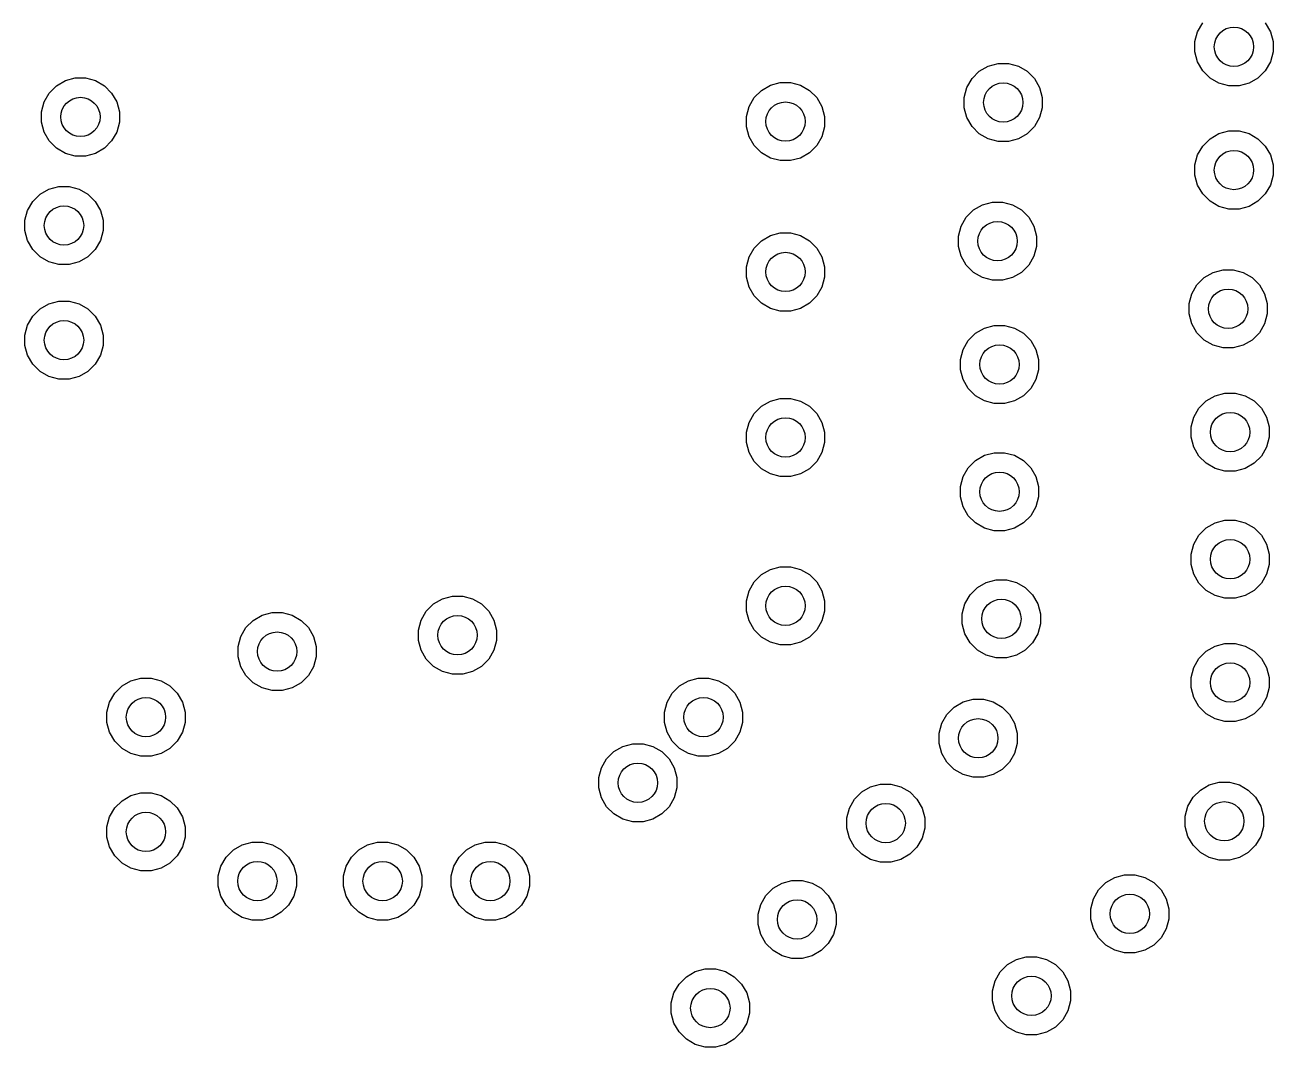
# Model space of a CAD drawing. Header units: inches. Extents: x 5.8 to 17.9, y -6.4 to -1.3.
# Drawn here: x 14.5686 to 14.9492, y -5.8089 to -5.4971 of the extents above; entities that cross this region are included whole.
import ezdxf

# ---------------------------------------------------------------- set-up
doc = ezdxf.new("R2010")
doc.units = ezdxf.units.IN
doc.header["$MEASUREMENT"] = 0
doc.layers.add('In1.Cu', color=91, linetype='CONTINUOUS', true_color=0x7fc87f)

msp = doc.modelspace()

# ---------------------------------------------------------------- linework, layer by layer
at = {"layer": 'In1.Cu', "linetype": 'CONTINUOUS'}
for p, q in [((14.92542, -5.50217), (14.92623, -5.49914)), ((14.92623, -5.49914), (14.9278, -5.49643)), ((14.94685, -5.49643), (14.94842, -5.49914)), ((14.94842, -5.49914), (14.94923, -5.50217)), ((14.92542, -5.50531), (14.92542, -5.50217)), ((14.94923, -5.50217), (14.94923, -5.50531)), ((14.92623, -5.50834), (14.92542, -5.50531)), ((14.94923, -5.50531), (14.94842, -5.50834)), ((14.85966, -5.51122), (14.86237, -5.50965)), ((14.86237, -5.50965), (14.8654, -5.50884)), ((14.8654, -5.50884), (14.86854, -5.50884)), ((14.86854, -5.50884), (14.87156, -5.50965)), ((14.87156, -5.50965), (14.87428, -5.51122)), ((14.9278, -5.51105), (14.92623, -5.50834)), ((14.94842, -5.50834), (14.94685, -5.51105)), ((14.57824, -5.51563), (14.58096, -5.51406)), ((14.58096, -5.51406), (14.58398, -5.51325)), ((14.58398, -5.51325), (14.58712, -5.51325)), ((14.58712, -5.51325), (14.59015, -5.51406)), ((14.59015, -5.51406), (14.59286, -5.51563)), ((14.85587, -5.51615), (14.85744, -5.51344)), ((14.85744, -5.51344), (14.85966, -5.51122)), ((14.87428, -5.51122), (14.8765, -5.51344)), ((14.8765, -5.51344), (14.87806, -5.51615)), ((14.93001, -5.51327), (14.9278, -5.51105)), ((14.93273, -5.51483), (14.93001, -5.51327)), ((14.94463, -5.51327), (14.94192, -5.51483)), ((14.94685, -5.51105), (14.94463, -5.51327)), ((14.57446, -5.52056), (14.57602, -5.51785)), ((14.57602, -5.51785), (14.57824, -5.51563)), ((14.59286, -5.51563), (14.59508, -5.51785)), ((14.59508, -5.51785), (14.59665, -5.52056)), ((14.79102, -5.51926), (14.79324, -5.51705)), ((14.79324, -5.51705), (14.79596, -5.51548)), ((14.79596, -5.51548), (14.79898, -5.51467)), ((14.79898, -5.51467), (14.80212, -5.51467)), ((14.80212, -5.51467), (14.80515, -5.51548)), ((14.80515, -5.51548), (14.80786, -5.51705)), ((14.80786, -5.51705), (14.81008, -5.51926)), ((14.85506, -5.51918), (14.85587, -5.51615)), ((14.87806, -5.51615), (14.87887, -5.51918)), ((14.93576, -5.51565), (14.93273, -5.51483)), ((14.93889, -5.51565), (14.93576, -5.51565)), ((14.94192, -5.51483), (14.93889, -5.51565)), ((14.57365, -5.52359), (14.57446, -5.52056)), ((14.59665, -5.52056), (14.59746, -5.52359)), ((14.78865, -5.52501), (14.78946, -5.52198)), ((14.78946, -5.52198), (14.79102, -5.51926)), ((14.81008, -5.51926), (14.81165, -5.52198)), ((14.81165, -5.52198), (14.81246, -5.52501)), ((14.85506, -5.52232), (14.85506, -5.51918)), ((14.87887, -5.51918), (14.87887, -5.52232)), ((14.57365, -5.52672), (14.57365, -5.52359)), ((14.59746, -5.52359), (14.59746, -5.52672)), ((14.78865, -5.52814), (14.78865, -5.52501)), ((14.81246, -5.52501), (14.81246, -5.52814)), ((14.85587, -5.52534), (14.85506, -5.52232)), ((14.85744, -5.52806), (14.85587, -5.52534)), ((14.87806, -5.52534), (14.8765, -5.52806)), ((14.87887, -5.52232), (14.87806, -5.52534)), ((14.57446, -5.52975), (14.57365, -5.52672)), ((14.57602, -5.53247), (14.57446, -5.52975)), ((14.59665, -5.52975), (14.59508, -5.53247)), ((14.59746, -5.52672), (14.59665, -5.52975)), ((14.78946, -5.53117), (14.78865, -5.52814)), ((14.81246, -5.52814), (14.81165, -5.53117)), ((14.85966, -5.53027), (14.85744, -5.52806)), ((14.8765, -5.52806), (14.87428, -5.53027)), ((14.93273, -5.53024), (14.93576, -5.52943)), ((14.93576, -5.52943), (14.93889, -5.52943)), ((14.93889, -5.52943), (14.94192, -5.53024)), ((14.57824, -5.53468), (14.57602, -5.53247)), ((14.59508, -5.53247), (14.59286, -5.53468)), ((14.79102, -5.53388), (14.78946, -5.53117)), ((14.81165, -5.53117), (14.81008, -5.53388)), ((14.86237, -5.53184), (14.85966, -5.53027)), ((14.8654, -5.53265), (14.86237, -5.53184)), ((14.86854, -5.53265), (14.8654, -5.53265)), ((14.87156, -5.53184), (14.86854, -5.53265)), ((14.87428, -5.53027), (14.87156, -5.53184)), ((14.9278, -5.53403), (14.93001, -5.53181)), ((14.93001, -5.53181), (14.93273, -5.53024)), ((14.94192, -5.53024), (14.94463, -5.53181)), ((14.94463, -5.53181), (14.94685, -5.53403)), ((14.58096, -5.53625), (14.57824, -5.53468)), ((14.58398, -5.53706), (14.58096, -5.53625)), ((14.58712, -5.53706), (14.58398, -5.53706)), ((14.59015, -5.53625), (14.58712, -5.53706)), ((14.59286, -5.53468), (14.59015, -5.53625)), ((14.79324, -5.5361), (14.79102, -5.53388)), ((14.79596, -5.53767), (14.79324, -5.5361)), ((14.80786, -5.5361), (14.80515, -5.53767)), ((14.81008, -5.53388), (14.80786, -5.5361)), ((14.92542, -5.53977), (14.92623, -5.53674)), ((14.92623, -5.53674), (14.9278, -5.53403)), ((14.94685, -5.53403), (14.94842, -5.53674)), ((14.94842, -5.53674), (14.94923, -5.53977)), ((14.79898, -5.53848), (14.79596, -5.53767)), ((14.80212, -5.53848), (14.79898, -5.53848)), ((14.80515, -5.53767), (14.80212, -5.53848)), ((14.92542, -5.54291), (14.92542, -5.53977)), ((14.94923, -5.53977), (14.94923, -5.54291)), ((14.92623, -5.54593), (14.92542, -5.54291)), ((14.94923, -5.54291), (14.94842, -5.54593)), ((14.57102, -5.55094), (14.57324, -5.54872)), ((14.57324, -5.54872), (14.57596, -5.54715)), ((14.57596, -5.54715), (14.57898, -5.54634)), ((14.57898, -5.54634), (14.58212, -5.54634)), ((14.58212, -5.54634), (14.58515, -5.54715)), ((14.58515, -5.54715), (14.58786, -5.54872)), ((14.58786, -5.54872), (14.59008, -5.55094)), ((14.9278, -5.54865), (14.92623, -5.54593)), ((14.93001, -5.55087), (14.9278, -5.54865)), ((14.94685, -5.54865), (14.94463, -5.55087)), ((14.94842, -5.54593), (14.94685, -5.54865)), ((14.56946, -5.55365), (14.57102, -5.55094)), ((14.59008, -5.55094), (14.59164, -5.55365)), ((14.85791, -5.55352), (14.86062, -5.55196)), ((14.86062, -5.55196), (14.86365, -5.55115)), ((14.86365, -5.55115), (14.86678, -5.55115)), ((14.86678, -5.55115), (14.86981, -5.55196)), ((14.86981, -5.55196), (14.87253, -5.55352)), ((14.93273, -5.55243), (14.93001, -5.55087)), ((14.93576, -5.55324), (14.93273, -5.55243)), ((14.94192, -5.55243), (14.93889, -5.55324)), ((14.94463, -5.55087), (14.94192, -5.55243)), ((14.56865, -5.55668), (14.56946, -5.55365)), ((14.59164, -5.55365), (14.59246, -5.55668)), ((14.85412, -5.55846), (14.85569, -5.55574)), ((14.85569, -5.55574), (14.85791, -5.55352)), ((14.87253, -5.55352), (14.87474, -5.55574)), ((14.87474, -5.55574), (14.87631, -5.55846)), ((14.93889, -5.55324), (14.93576, -5.55324)), ((14.56865, -5.55982), (14.56865, -5.55668)), ((14.56946, -5.56284), (14.56865, -5.55982)), ((14.59246, -5.55982), (14.59164, -5.56284)), ((14.59246, -5.55668), (14.59246, -5.55982)), ((14.85331, -5.56148), (14.85412, -5.55846)), ((14.87631, -5.55846), (14.87712, -5.56148)), ((14.57102, -5.56556), (14.56946, -5.56284)), ((14.59164, -5.56284), (14.59008, -5.56556)), ((14.79102, -5.56513), (14.79324, -5.56291)), ((14.79324, -5.56291), (14.79596, -5.56135)), ((14.79596, -5.56135), (14.79898, -5.56054)), ((14.79898, -5.56054), (14.80212, -5.56054)), ((14.80212, -5.56054), (14.80515, -5.56135)), ((14.80515, -5.56135), (14.80786, -5.56291)), ((14.80786, -5.56291), (14.81008, -5.56513)), ((14.85331, -5.56462), (14.85331, -5.56148)), ((14.87712, -5.56148), (14.87712, -5.56462)), ((14.57324, -5.56777), (14.57102, -5.56556)), ((14.57596, -5.56934), (14.57324, -5.56777)), ((14.58786, -5.56777), (14.58515, -5.56934)), ((14.59008, -5.56556), (14.58786, -5.56777)), ((14.78865, -5.57087), (14.78946, -5.56785)), ((14.78946, -5.56785), (14.79102, -5.56513)), ((14.81008, -5.56513), (14.81165, -5.56785)), ((14.81165, -5.56785), (14.81246, -5.57087)), ((14.85412, -5.56765), (14.85331, -5.56462)), ((14.85569, -5.57036), (14.85412, -5.56765)), ((14.87631, -5.56765), (14.87474, -5.57036)), ((14.87712, -5.56462), (14.87631, -5.56765)), ((14.57898, -5.57015), (14.57596, -5.56934)), ((14.58212, -5.57015), (14.57898, -5.57015)), ((14.58515, -5.56934), (14.58212, -5.57015)), ((14.78865, -5.57401), (14.78865, -5.57087)), ((14.81246, -5.57087), (14.81246, -5.57401)), ((14.85791, -5.57258), (14.85569, -5.57036)), ((14.87474, -5.57036), (14.87253, -5.57258)), ((14.78946, -5.57704), (14.78865, -5.57401)), ((14.81246, -5.57401), (14.81165, -5.57704)), ((14.86062, -5.57414), (14.85791, -5.57258)), ((14.86365, -5.57496), (14.86062, -5.57414)), ((14.86678, -5.57496), (14.86365, -5.57496)), ((14.86981, -5.57414), (14.86678, -5.57496)), ((14.87253, -5.57258), (14.86981, -5.57414)), ((14.92602, -5.57635), (14.92824, -5.57413)), ((14.92824, -5.57413), (14.93096, -5.57257)), ((14.93096, -5.57257), (14.93398, -5.57176)), ((14.93398, -5.57176), (14.93712, -5.57176)), ((14.93712, -5.57176), (14.94015, -5.57257)), ((14.94015, -5.57257), (14.94286, -5.57413)), ((14.94286, -5.57413), (14.94508, -5.57635)), ((14.79102, -5.57975), (14.78946, -5.57704)), ((14.81165, -5.57704), (14.81008, -5.57975)), ((14.92365, -5.58209), (14.92446, -5.57907)), ((14.92446, -5.57907), (14.92602, -5.57635)), ((14.94508, -5.57635), (14.94665, -5.57907)), ((14.94665, -5.57907), (14.94746, -5.58209)), ((14.57324, -5.58372), (14.57596, -5.58215)), ((14.57596, -5.58215), (14.57898, -5.58134)), ((14.57898, -5.58134), (14.58212, -5.58134)), ((14.58212, -5.58134), (14.58515, -5.58215)), ((14.58515, -5.58215), (14.58786, -5.58372)), ((14.79324, -5.58197), (14.79102, -5.57975)), ((14.79596, -5.58353), (14.79324, -5.58197)), ((14.80786, -5.58197), (14.80515, -5.58353)), ((14.81008, -5.57975), (14.80786, -5.58197)), ((14.92365, -5.58523), (14.92365, -5.58209)), ((14.94746, -5.58209), (14.94746, -5.58523)), ((14.56946, -5.58865), (14.57102, -5.58594)), ((14.57102, -5.58594), (14.57324, -5.58372)), ((14.58786, -5.58372), (14.59008, -5.58594)), ((14.59008, -5.58594), (14.59164, -5.58865)), ((14.79898, -5.58435), (14.79596, -5.58353)), ((14.80212, -5.58435), (14.79898, -5.58435)), ((14.80515, -5.58353), (14.80212, -5.58435)), ((14.92446, -5.58826), (14.92365, -5.58523)), ((14.94746, -5.58523), (14.94665, -5.58826)), ((14.56865, -5.59168), (14.56946, -5.58865)), ((14.59164, -5.58865), (14.59246, -5.59168)), ((14.8585, -5.59114), (14.86121, -5.58958)), ((14.86121, -5.58958), (14.86424, -5.58876)), ((14.86424, -5.58876), (14.86737, -5.58876)), ((14.86737, -5.58876), (14.8704, -5.58958)), ((14.8704, -5.58958), (14.87312, -5.59114)), ((14.92602, -5.59097), (14.92446, -5.58826)), ((14.94665, -5.58826), (14.94508, -5.59097)), ((14.56865, -5.59482), (14.56865, -5.59168)), ((14.59246, -5.59168), (14.59246, -5.59482)), ((14.85471, -5.59607), (14.85628, -5.59336)), ((14.85628, -5.59336), (14.8585, -5.59114)), ((14.87312, -5.59114), (14.87533, -5.59336)), ((14.87533, -5.59336), (14.8769, -5.59607)), ((14.92824, -5.59319), (14.92602, -5.59097)), ((14.93096, -5.59476), (14.92824, -5.59319)), ((14.94286, -5.59319), (14.94015, -5.59476)), ((14.94508, -5.59097), (14.94286, -5.59319)), ((14.56946, -5.59784), (14.56865, -5.59482)), ((14.57102, -5.60056), (14.56946, -5.59784)), ((14.59164, -5.59784), (14.59008, -5.60056)), ((14.59246, -5.59482), (14.59164, -5.59784)), ((14.8539, -5.5991), (14.85471, -5.59607)), ((14.8769, -5.59607), (14.87771, -5.5991)), ((14.93398, -5.59557), (14.93096, -5.59476)), ((14.93712, -5.59557), (14.93398, -5.59557)), ((14.94015, -5.59476), (14.93712, -5.59557)), ((14.57324, -5.60277), (14.57102, -5.60056)), ((14.59008, -5.60056), (14.58786, -5.60277)), ((14.8539, -5.60224), (14.8539, -5.5991)), ((14.87771, -5.5991), (14.87771, -5.60224)), ((14.57596, -5.60434), (14.57324, -5.60277)), ((14.57898, -5.60515), (14.57596, -5.60434)), ((14.58212, -5.60515), (14.57898, -5.60515)), ((14.58515, -5.60434), (14.58212, -5.60515)), ((14.58786, -5.60277), (14.58515, -5.60434)), ((14.85471, -5.60526), (14.8539, -5.60224)), ((14.85628, -5.60798), (14.85471, -5.60526)), ((14.8769, -5.60526), (14.87533, -5.60798)), ((14.87771, -5.60224), (14.8769, -5.60526)), ((14.8585, -5.6102), (14.85628, -5.60798)), ((14.87533, -5.60798), (14.87312, -5.6102)), ((14.93155, -5.61019), (14.93457, -5.60937)), ((14.93457, -5.60937), (14.93771, -5.60937)), ((14.93771, -5.60937), (14.94074, -5.61019)), ((14.79102, -5.6156), (14.79324, -5.61339)), ((14.79324, -5.61339), (14.79596, -5.61182)), ((14.79596, -5.61182), (14.79898, -5.61101)), ((14.79898, -5.61101), (14.80212, -5.61101)), ((14.80212, -5.61101), (14.80515, -5.61182)), ((14.80515, -5.61182), (14.80786, -5.61339)), ((14.80786, -5.61339), (14.81008, -5.6156)), ((14.86121, -5.61176), (14.8585, -5.6102)), ((14.86424, -5.61257), (14.86121, -5.61176)), ((14.86737, -5.61257), (14.86424, -5.61257)), ((14.8704, -5.61176), (14.86737, -5.61257)), ((14.87312, -5.6102), (14.8704, -5.61176)), ((14.92662, -5.61397), (14.92883, -5.61175)), ((14.92883, -5.61175), (14.93155, -5.61019)), ((14.94074, -5.61019), (14.94345, -5.61175)), ((14.94345, -5.61175), (14.94567, -5.61397)), ((14.78946, -5.61832), (14.79102, -5.6156)), ((14.81008, -5.6156), (14.81165, -5.61832)), ((14.92424, -5.61971), (14.92505, -5.61668)), ((14.92505, -5.61668), (14.92662, -5.61397)), ((14.94567, -5.61397), (14.94724, -5.61668)), ((14.94724, -5.61668), (14.94805, -5.61971)), ((14.78865, -5.62135), (14.78946, -5.61832)), ((14.81165, -5.61832), (14.81246, -5.62135)), ((14.92424, -5.62285), (14.92424, -5.61971)), ((14.94805, -5.61971), (14.94805, -5.62285)), ((14.78865, -5.62448), (14.78865, -5.62135)), ((14.78946, -5.62751), (14.78865, -5.62448)), ((14.81246, -5.62448), (14.81165, -5.62751)), ((14.81246, -5.62135), (14.81246, -5.62448)), ((14.92505, -5.62587), (14.92424, -5.62285)), ((14.94805, -5.62285), (14.94724, -5.62587)), ((14.79102, -5.63022), (14.78946, -5.62751)), ((14.81165, -5.62751), (14.81008, -5.63022)), ((14.8585, -5.62994), (14.86121, -5.62837)), ((14.86121, -5.62837), (14.86424, -5.62756)), ((14.86424, -5.62756), (14.86737, -5.62756)), ((14.86737, -5.62756), (14.8704, -5.62837)), ((14.8704, -5.62837), (14.87312, -5.62994)), ((14.92662, -5.62859), (14.92505, -5.62587)), ((14.92883, -5.63081), (14.92662, -5.62859)), ((14.94567, -5.62859), (14.94345, -5.63081)), ((14.94724, -5.62587), (14.94567, -5.62859)), ((14.79324, -5.63244), (14.79102, -5.63022)), ((14.79596, -5.63401), (14.79324, -5.63244)), ((14.80786, -5.63244), (14.80515, -5.63401)), ((14.81008, -5.63022), (14.80786, -5.63244)), ((14.85471, -5.63487), (14.85628, -5.63216)), ((14.85628, -5.63216), (14.8585, -5.62994)), ((14.87312, -5.62994), (14.87533, -5.63216)), ((14.87533, -5.63216), (14.8769, -5.63487)), ((14.93155, -5.63237), (14.92883, -5.63081)), ((14.93457, -5.63318), (14.93155, -5.63237)), ((14.94074, -5.63237), (14.93771, -5.63318)), ((14.94345, -5.63081), (14.94074, -5.63237)), ((14.79898, -5.63482), (14.79596, -5.63401)), ((14.80212, -5.63482), (14.79898, -5.63482)), ((14.80515, -5.63401), (14.80212, -5.63482)), ((14.8539, -5.6379), (14.85471, -5.63487)), ((14.8769, -5.63487), (14.87771, -5.6379)), ((14.93771, -5.63318), (14.93457, -5.63318)), ((14.8539, -5.64104), (14.8539, -5.6379)), ((14.87771, -5.6379), (14.87771, -5.64104)), ((14.85471, -5.64406), (14.8539, -5.64104)), ((14.87771, -5.64104), (14.8769, -5.64406)), ((14.85628, -5.64678), (14.85471, -5.64406)), ((14.8585, -5.649), (14.85628, -5.64678)), ((14.87533, -5.64678), (14.87312, -5.649)), ((14.8769, -5.64406), (14.87533, -5.64678)), ((14.86121, -5.65056), (14.8585, -5.649)), ((14.86424, -5.65137), (14.86121, -5.65056)), ((14.86737, -5.65137), (14.86424, -5.65137)), ((14.8704, -5.65056), (14.86737, -5.65137)), ((14.87312, -5.649), (14.8704, -5.65056)), ((14.92662, -5.65275), (14.92883, -5.65053)), ((14.92883, -5.65053), (14.93155, -5.64897)), ((14.93155, -5.64897), (14.93457, -5.64815)), ((14.93457, -5.64815), (14.93771, -5.64815)), ((14.93771, -5.64815), (14.94074, -5.64897)), ((14.94074, -5.64897), (14.94345, -5.65053)), ((14.94345, -5.65053), (14.94567, -5.65275)), ((14.92505, -5.65546), (14.92662, -5.65275)), ((14.94567, -5.65275), (14.94724, -5.65546)), ((14.92424, -5.65849), (14.92505, -5.65546)), ((14.92424, -5.66163), (14.92424, -5.65849)), ((14.94724, -5.65546), (14.94805, -5.65849)), ((14.94805, -5.65849), (14.94805, -5.66163)), ((14.79596, -5.6632), (14.79898, -5.66239)), ((14.79898, -5.66239), (14.80212, -5.66239)), ((14.80212, -5.66239), (14.80515, -5.6632)), ((14.92505, -5.66465), (14.92424, -5.66163)), ((14.94805, -5.66163), (14.94724, -5.66465)), ((14.79102, -5.66698), (14.79324, -5.66476)), ((14.79324, -5.66476), (14.79596, -5.6632)), ((14.80515, -5.6632), (14.80786, -5.66476)), ((14.80786, -5.66476), (14.81008, -5.66698)), ((14.86178, -5.66715), (14.86481, -5.66634)), ((14.86481, -5.66634), (14.86795, -5.66634)), ((14.86795, -5.66634), (14.87097, -5.66715)), ((14.92662, -5.66737), (14.92505, -5.66465)), ((14.94724, -5.66465), (14.94567, -5.66737)), ((14.78865, -5.67272), (14.78946, -5.6697)), ((14.78946, -5.6697), (14.79102, -5.66698)), ((14.81008, -5.66698), (14.81165, -5.6697)), ((14.81165, -5.6697), (14.81246, -5.67272)), ((14.85685, -5.67094), (14.85907, -5.66872)), ((14.85907, -5.66872), (14.86178, -5.66715)), ((14.87097, -5.66715), (14.87369, -5.66872)), ((14.87369, -5.66872), (14.8759, -5.67094)), ((14.92883, -5.66959), (14.92662, -5.66737)), ((14.93155, -5.67115), (14.92883, -5.66959)), ((14.94345, -5.66959), (14.94074, -5.67115)), ((14.94567, -5.66737), (14.94345, -5.66959)), ((14.69102, -5.67594), (14.69324, -5.67372)), ((14.69324, -5.67372), (14.69596, -5.67215)), ((14.69596, -5.67215), (14.69898, -5.67134)), ((14.69898, -5.67134), (14.70212, -5.67134)), ((14.70212, -5.67134), (14.70515, -5.67215)), ((14.70515, -5.67215), (14.70786, -5.67372)), ((14.70786, -5.67372), (14.71008, -5.67594)), ((14.78865, -5.67586), (14.78865, -5.67272)), ((14.81246, -5.67272), (14.81246, -5.67586)), ((14.85447, -5.67668), (14.85528, -5.67365)), ((14.85528, -5.67365), (14.85685, -5.67094)), ((14.8759, -5.67094), (14.87747, -5.67365)), ((14.87747, -5.67365), (14.87828, -5.67668)), ((14.93457, -5.67196), (14.93155, -5.67115)), ((14.93771, -5.67196), (14.93457, -5.67196)), ((14.94074, -5.67115), (14.93771, -5.67196)), ((14.63824, -5.67872), (14.64096, -5.67715)), ((14.64096, -5.67715), (14.64398, -5.67634)), ((14.64398, -5.67634), (14.64712, -5.67634)), ((14.64712, -5.67634), (14.65015, -5.67715)), ((14.65015, -5.67715), (14.65286, -5.67872)), ((14.68946, -5.67865), (14.69102, -5.67594)), ((14.71008, -5.67594), (14.71164, -5.67865)), ((14.78946, -5.67889), (14.78865, -5.67586)), ((14.81246, -5.67586), (14.81165, -5.67889)), ((14.85447, -5.67982), (14.85447, -5.67668)), ((14.87828, -5.67668), (14.87828, -5.67982)), ((14.63446, -5.68365), (14.63602, -5.68094)), ((14.63602, -5.68094), (14.63824, -5.67872)), ((14.65286, -5.67872), (14.65508, -5.68094)), ((14.65508, -5.68094), (14.65664, -5.68365)), ((14.68865, -5.68168), (14.68946, -5.67865)), ((14.68865, -5.68482), (14.68865, -5.68168)), ((14.71164, -5.67865), (14.71246, -5.68168)), ((14.71246, -5.68168), (14.71246, -5.68482)), ((14.79102, -5.6816), (14.78946, -5.67889)), ((14.79324, -5.68382), (14.79102, -5.6816)), ((14.81008, -5.6816), (14.80786, -5.68382)), ((14.81165, -5.67889), (14.81008, -5.6816)), ((14.85528, -5.68284), (14.85447, -5.67982)), ((14.87828, -5.67982), (14.87747, -5.68284)), ((14.63365, -5.68668), (14.63446, -5.68365)), ((14.65664, -5.68365), (14.65746, -5.68668)), ((14.68946, -5.68784), (14.68865, -5.68482)), ((14.71246, -5.68482), (14.71164, -5.68784)), ((14.79596, -5.68539), (14.79324, -5.68382)), ((14.79898, -5.6862), (14.79596, -5.68539)), ((14.80515, -5.68539), (14.80212, -5.6862)), ((14.80786, -5.68382), (14.80515, -5.68539)), ((14.85685, -5.68556), (14.85528, -5.68284)), ((14.85907, -5.68777), (14.85685, -5.68556)), ((14.8759, -5.68556), (14.87369, -5.68777)), ((14.87747, -5.68284), (14.8759, -5.68556)), ((14.93155, -5.68658), (14.93457, -5.68577)), ((14.93457, -5.68577), (14.93771, -5.68577)), ((14.93771, -5.68577), (14.94074, -5.68658)), ((14.63365, -5.68982), (14.63365, -5.68668)), ((14.65746, -5.68668), (14.65746, -5.68982)), ((14.69102, -5.69056), (14.68946, -5.68784)), ((14.71164, -5.68784), (14.71008, -5.69056)), ((14.80212, -5.6862), (14.79898, -5.6862)), ((14.86178, -5.68934), (14.85907, -5.68777)), ((14.86481, -5.69015), (14.86178, -5.68934)), ((14.87097, -5.68934), (14.86795, -5.69015)), ((14.87369, -5.68777), (14.87097, -5.68934)), ((14.92662, -5.69037), (14.92883, -5.68815)), ((14.92883, -5.68815), (14.93155, -5.68658)), ((14.94074, -5.68658), (14.94345, -5.68815)), ((14.94345, -5.68815), (14.94567, -5.69037)), ((14.63446, -5.69284), (14.63365, -5.68982)), ((14.63602, -5.69556), (14.63446, -5.69284)), ((14.65664, -5.69284), (14.65508, -5.69556)), ((14.65746, -5.68982), (14.65664, -5.69284)), ((14.69324, -5.69277), (14.69102, -5.69056)), ((14.69596, -5.69434), (14.69324, -5.69277)), ((14.70786, -5.69277), (14.70515, -5.69434)), ((14.71008, -5.69056), (14.70786, -5.69277)), ((14.86795, -5.69015), (14.86481, -5.69015)), ((14.92424, -5.69611), (14.92505, -5.69308)), ((14.92505, -5.69308), (14.92662, -5.69037)), ((14.94567, -5.69037), (14.94724, -5.69308)), ((14.94724, -5.69308), (14.94805, -5.69611)), ((14.59824, -5.69872), (14.60096, -5.69715)), ((14.60096, -5.69715), (14.60398, -5.69634)), ((14.60398, -5.69634), (14.60712, -5.69634)), ((14.60712, -5.69634), (14.61015, -5.69715)), ((14.61015, -5.69715), (14.61286, -5.69872)), ((14.63824, -5.69777), (14.63602, -5.69556)), ((14.65508, -5.69556), (14.65286, -5.69777)), ((14.69898, -5.69515), (14.69596, -5.69434)), ((14.70212, -5.69515), (14.69898, -5.69515)), ((14.70515, -5.69434), (14.70212, -5.69515)), ((14.76824, -5.69872), (14.77096, -5.69715)), ((14.77096, -5.69715), (14.77398, -5.69634)), ((14.77398, -5.69634), (14.77712, -5.69634)), ((14.77712, -5.69634), (14.78015, -5.69715)), ((14.78015, -5.69715), (14.78286, -5.69872)), ((14.92424, -5.69924), (14.92424, -5.69611)), ((14.94805, -5.69611), (14.94805, -5.69924)), ((14.59446, -5.70365), (14.59602, -5.70094)), ((14.59602, -5.70094), (14.59824, -5.69872)), ((14.61286, -5.69872), (14.61508, -5.70094)), ((14.61508, -5.70094), (14.61665, -5.70365)), ((14.64096, -5.69934), (14.63824, -5.69777)), ((14.64398, -5.70015), (14.64096, -5.69934)), ((14.64712, -5.70015), (14.64398, -5.70015)), ((14.65015, -5.69934), (14.64712, -5.70015)), ((14.65286, -5.69777), (14.65015, -5.69934)), ((14.76446, -5.70365), (14.76602, -5.70094)), ((14.76602, -5.70094), (14.76824, -5.69872)), ((14.78286, -5.69872), (14.78508, -5.70094)), ((14.78508, -5.70094), (14.78665, -5.70365)), ((14.92505, -5.70227), (14.92424, -5.69924)), ((14.94805, -5.69924), (14.94724, -5.70227)), ((14.59365, -5.70668), (14.59446, -5.70365)), ((14.61665, -5.70365), (14.61746, -5.70668)), ((14.76365, -5.70668), (14.76446, -5.70365)), ((14.78665, -5.70365), (14.78746, -5.70668)), ((14.85202, -5.70516), (14.85474, -5.70359)), ((14.85474, -5.70359), (14.85776, -5.70278)), ((14.85776, -5.70278), (14.8609, -5.70278)), ((14.8609, -5.70278), (14.86393, -5.70359)), ((14.86393, -5.70359), (14.86664, -5.70516)), ((14.92662, -5.70499), (14.92505, -5.70227)), ((14.94724, -5.70227), (14.94567, -5.70499)), ((14.59365, -5.70982), (14.59365, -5.70668)), ((14.61746, -5.70668), (14.61746, -5.70982)), ((14.76365, -5.70982), (14.76365, -5.70668)), ((14.78746, -5.70668), (14.78746, -5.70982)), ((14.84824, -5.71009), (14.8498, -5.70738)), ((14.8498, -5.70738), (14.85202, -5.70516)), ((14.86664, -5.70516), (14.86886, -5.70738)), ((14.86886, -5.70738), (14.87042, -5.71009)), ((14.92883, -5.7072), (14.92662, -5.70499)), ((14.93155, -5.70877), (14.92883, -5.7072)), ((14.94345, -5.7072), (14.94074, -5.70877)), ((14.94567, -5.70499), (14.94345, -5.7072)), ((14.59446, -5.71284), (14.59365, -5.70982)), ((14.61746, -5.70982), (14.61665, -5.71284)), ((14.76446, -5.71284), (14.76365, -5.70982)), ((14.78746, -5.70982), (14.78665, -5.71284)), ((14.84743, -5.71312), (14.84824, -5.71009)), ((14.87042, -5.71009), (14.87124, -5.71312)), ((14.93457, -5.70958), (14.93155, -5.70877)), ((14.93771, -5.70958), (14.93457, -5.70958)), ((14.94074, -5.70877), (14.93771, -5.70958)), ((14.59602, -5.71556), (14.59446, -5.71284)), ((14.59824, -5.71777), (14.59602, -5.71556)), ((14.61508, -5.71556), (14.61286, -5.71777)), ((14.61665, -5.71284), (14.61508, -5.71556)), ((14.76602, -5.71556), (14.76446, -5.71284)), ((14.76824, -5.71777), (14.76602, -5.71556)), ((14.78508, -5.71556), (14.78286, -5.71777)), ((14.78665, -5.71284), (14.78508, -5.71556)), ((14.84743, -5.71625), (14.84743, -5.71312)), ((14.84824, -5.71928), (14.84743, -5.71625)), ((14.87124, -5.71625), (14.87042, -5.71928)), ((14.87124, -5.71312), (14.87124, -5.71625)), ((14.60096, -5.71934), (14.59824, -5.71777)), ((14.60398, -5.72015), (14.60096, -5.71934)), ((14.61015, -5.71934), (14.60712, -5.72015)), ((14.61286, -5.71777), (14.61015, -5.71934)), ((14.74602, -5.72094), (14.74824, -5.71872)), ((14.74824, -5.71872), (14.75096, -5.71715)), ((14.75096, -5.71715), (14.75398, -5.71634)), ((14.75398, -5.71634), (14.75712, -5.71634)), ((14.75712, -5.71634), (14.76015, -5.71715)), ((14.76015, -5.71715), (14.76286, -5.71872)), ((14.76286, -5.71872), (14.76508, -5.72094)), ((14.77096, -5.71934), (14.76824, -5.71777)), ((14.77398, -5.72015), (14.77096, -5.71934)), ((14.78015, -5.71934), (14.77712, -5.72015)), ((14.78286, -5.71777), (14.78015, -5.71934)), ((14.8498, -5.72199), (14.84824, -5.71928)), ((14.87042, -5.71928), (14.86886, -5.72199)), ((14.60712, -5.72015), (14.60398, -5.72015)), ((14.74365, -5.72668), (14.74446, -5.72365)), ((14.74446, -5.72365), (14.74602, -5.72094)), ((14.76508, -5.72094), (14.76665, -5.72365)), ((14.76665, -5.72365), (14.76746, -5.72668)), ((14.77712, -5.72015), (14.77398, -5.72015)), ((14.85202, -5.72421), (14.8498, -5.72199)), ((14.86886, -5.72199), (14.86664, -5.72421)), ((14.74365, -5.72982), (14.74365, -5.72668)), ((14.76746, -5.72668), (14.76746, -5.72982)), ((14.85474, -5.72578), (14.85202, -5.72421)), ((14.85776, -5.72659), (14.85474, -5.72578)), ((14.8609, -5.72659), (14.85776, -5.72659)), ((14.86393, -5.72578), (14.8609, -5.72659)), ((14.86664, -5.72421), (14.86393, -5.72578)), ((14.60096, -5.73215), (14.60398, -5.73134)), ((14.60398, -5.73134), (14.60712, -5.73134)), ((14.60712, -5.73134), (14.61015, -5.73215)), ((14.74446, -5.73284), (14.74365, -5.72982)), ((14.76746, -5.72982), (14.76665, -5.73284)), ((14.8216, -5.73324), (14.82381, -5.73102)), ((14.82381, -5.73102), (14.82653, -5.72946)), ((14.82653, -5.72946), (14.82955, -5.72865)), ((14.82955, -5.72865), (14.83269, -5.72865)), ((14.83269, -5.72865), (14.83572, -5.72946)), ((14.83572, -5.72946), (14.83843, -5.73102)), ((14.83843, -5.73102), (14.84065, -5.73324)), ((14.92484, -5.73269), (14.92706, -5.73047)), ((14.92706, -5.73047), (14.92977, -5.72891)), ((14.92977, -5.72891), (14.9328, -5.72809)), ((14.9328, -5.72809), (14.93594, -5.72809)), ((14.93594, -5.72809), (14.93897, -5.72891)), ((14.93897, -5.72891), (14.94168, -5.73047)), ((14.94168, -5.73047), (14.9439, -5.73269)), ((14.59602, -5.73594), (14.59824, -5.73372)), ((14.59824, -5.73372), (14.60096, -5.73215)), ((14.61015, -5.73215), (14.61286, -5.73372)), ((14.61286, -5.73372), (14.61508, -5.73594)), ((14.74602, -5.73556), (14.74446, -5.73284)), ((14.76665, -5.73284), (14.76508, -5.73556)), ((14.82003, -5.73596), (14.8216, -5.73324)), ((14.84065, -5.73324), (14.84222, -5.73596)), ((14.92328, -5.7354), (14.92484, -5.73269)), ((14.9439, -5.73269), (14.94546, -5.7354)), ((14.59365, -5.74168), (14.59446, -5.73865)), ((14.59446, -5.73865), (14.59602, -5.73594)), ((14.61508, -5.73594), (14.61665, -5.73865)), ((14.61665, -5.73865), (14.61746, -5.74168)), ((14.74824, -5.73777), (14.74602, -5.73556)), ((14.75096, -5.73934), (14.74824, -5.73777)), ((14.76286, -5.73777), (14.76015, -5.73934)), ((14.76508, -5.73556), (14.76286, -5.73777)), ((14.81922, -5.73898), (14.82003, -5.73596)), ((14.81922, -5.74212), (14.81922, -5.73898)), ((14.84222, -5.73596), (14.84303, -5.73898)), ((14.84303, -5.73898), (14.84303, -5.74212)), ((14.92246, -5.73843), (14.92328, -5.7354)), ((14.92246, -5.74157), (14.92246, -5.73843)), ((14.94546, -5.7354), (14.94628, -5.73843)), ((14.94628, -5.73843), (14.94628, -5.74157)), ((14.59365, -5.74482), (14.59365, -5.74168)), ((14.61746, -5.74168), (14.61746, -5.74482)), ((14.75398, -5.74015), (14.75096, -5.73934)), ((14.75712, -5.74015), (14.75398, -5.74015)), ((14.76015, -5.73934), (14.75712, -5.74015)), ((14.82003, -5.74515), (14.81922, -5.74212)), ((14.84303, -5.74212), (14.84222, -5.74515)), ((14.92328, -5.7446), (14.92246, -5.74157)), ((14.94628, -5.74157), (14.94546, -5.7446)), ((14.59446, -5.74784), (14.59365, -5.74482)), ((14.61746, -5.74482), (14.61665, -5.74784)), ((14.63491, -5.74715), (14.63794, -5.74634)), ((14.63794, -5.74634), (14.64108, -5.74634)), ((14.64108, -5.74634), (14.6441, -5.74715)), ((14.67312, -5.74715), (14.67615, -5.74634)), ((14.67615, -5.74634), (14.67928, -5.74634)), ((14.67928, -5.74634), (14.68231, -5.74715)), ((14.70596, -5.74715), (14.70898, -5.74634)), ((14.70898, -5.74634), (14.71212, -5.74634)), ((14.71212, -5.74634), (14.71515, -5.74715)), ((14.8216, -5.74786), (14.82003, -5.74515)), ((14.84222, -5.74515), (14.84065, -5.74786)), ((14.92484, -5.74731), (14.92328, -5.7446)), ((14.94546, -5.7446), (14.9439, -5.74731)), ((14.59602, -5.75056), (14.59446, -5.74784)), ((14.59824, -5.75277), (14.59602, -5.75056)), ((14.61508, -5.75056), (14.61286, -5.75277)), ((14.61665, -5.74784), (14.61508, -5.75056)), ((14.62998, -5.75094), (14.6322, -5.74872)), ((14.6322, -5.74872), (14.63491, -5.74715)), ((14.6441, -5.74715), (14.64682, -5.74872)), ((14.64682, -5.74872), (14.64903, -5.75094)), ((14.66819, -5.75094), (14.67041, -5.74872)), ((14.67041, -5.74872), (14.67312, -5.74715)), ((14.68231, -5.74715), (14.68503, -5.74872)), ((14.68503, -5.74872), (14.68724, -5.75094)), ((14.70102, -5.75094), (14.70324, -5.74872)), ((14.70324, -5.74872), (14.70596, -5.74715)), ((14.71515, -5.74715), (14.71786, -5.74872)), ((14.71786, -5.74872), (14.72008, -5.75094)), ((14.82381, -5.75008), (14.8216, -5.74786)), ((14.82653, -5.75164), (14.82381, -5.75008)), ((14.83843, -5.75008), (14.83572, -5.75164)), ((14.84065, -5.74786), (14.83843, -5.75008)), ((14.92706, -5.74953), (14.92484, -5.74731)), ((14.92977, -5.75109), (14.92706, -5.74953)), ((14.94168, -5.74953), (14.93897, -5.75109)), ((14.9439, -5.74731), (14.94168, -5.74953)), ((14.60096, -5.75434), (14.59824, -5.75277)), ((14.60398, -5.75515), (14.60096, -5.75434)), ((14.61015, -5.75434), (14.60712, -5.75515)), ((14.61286, -5.75277), (14.61015, -5.75434)), ((14.6276, -5.75668), (14.62841, -5.75365)), ((14.62841, -5.75365), (14.62998, -5.75094)), ((14.64903, -5.75094), (14.6506, -5.75365)), ((14.6506, -5.75365), (14.65141, -5.75668)), ((14.66581, -5.75668), (14.66662, -5.75365)), ((14.66662, -5.75365), (14.66819, -5.75094)), ((14.68724, -5.75094), (14.68881, -5.75365)), ((14.68881, -5.75365), (14.68962, -5.75668)), ((14.69865, -5.75668), (14.69946, -5.75365)), ((14.69946, -5.75365), (14.70102, -5.75094)), ((14.72008, -5.75094), (14.72165, -5.75365)), ((14.72165, -5.75365), (14.72246, -5.75668)), ((14.82955, -5.75246), (14.82653, -5.75164)), ((14.83269, -5.75246), (14.82955, -5.75246)), ((14.83572, -5.75164), (14.83269, -5.75246)), ((14.9328, -5.75191), (14.92977, -5.75109)), ((14.93594, -5.75191), (14.9328, -5.75191)), ((14.93897, -5.75109), (14.93594, -5.75191)), ((14.60712, -5.75515), (14.60398, -5.75515)), ((14.6276, -5.75982), (14.6276, -5.75668)), ((14.65141, -5.75668), (14.65141, -5.75982)), ((14.66581, -5.75982), (14.66581, -5.75668)), ((14.68962, -5.75668), (14.68962, -5.75982)), ((14.69865, -5.75982), (14.69865, -5.75668)), ((14.72246, -5.75668), (14.72246, -5.75982)), ((14.7995, -5.75885), (14.80253, -5.75804)), ((14.80253, -5.75804), (14.80566, -5.75804)), ((14.80566, -5.75804), (14.80869, -5.75885)), ((14.89824, -5.75872), (14.90096, -5.75715)), ((14.90096, -5.75715), (14.90398, -5.75634)), ((14.90398, -5.75634), (14.90712, -5.75634)), ((14.90712, -5.75634), (14.91015, -5.75715)), ((14.91015, -5.75715), (14.91286, -5.75872)), ((14.62841, -5.76284), (14.6276, -5.75982)), ((14.65141, -5.75982), (14.6506, -5.76284)), ((14.66662, -5.76284), (14.66581, -5.75982)), ((14.68962, -5.75982), (14.68881, -5.76284)), ((14.69946, -5.76284), (14.69865, -5.75982)), ((14.72246, -5.75982), (14.72165, -5.76284)), ((14.79457, -5.76263), (14.79678, -5.76041)), ((14.79678, -5.76041), (14.7995, -5.75885)), ((14.80869, -5.75885), (14.8114, -5.76041)), ((14.8114, -5.76041), (14.81362, -5.76263)), ((14.89446, -5.76365), (14.89602, -5.76094)), ((14.89602, -5.76094), (14.89824, -5.75872)), ((14.91286, -5.75872), (14.91508, -5.76094)), ((14.91508, -5.76094), (14.91664, -5.76365)), ((14.62998, -5.76556), (14.62841, -5.76284)), ((14.6322, -5.76777), (14.62998, -5.76556)), ((14.64903, -5.76556), (14.64682, -5.76777)), ((14.6506, -5.76284), (14.64903, -5.76556)), ((14.66819, -5.76556), (14.66662, -5.76284)), ((14.67041, -5.76777), (14.66819, -5.76556)), ((14.68724, -5.76556), (14.68503, -5.76777)), ((14.68881, -5.76284), (14.68724, -5.76556)), ((14.70102, -5.76556), (14.69946, -5.76284)), ((14.70324, -5.76777), (14.70102, -5.76556)), ((14.72008, -5.76556), (14.71786, -5.76777)), ((14.72165, -5.76284), (14.72008, -5.76556)), ((14.79219, -5.76837), (14.793, -5.76535)), ((14.793, -5.76535), (14.79457, -5.76263)), ((14.81362, -5.76263), (14.81519, -5.76535)), ((14.81519, -5.76535), (14.816, -5.76837)), ((14.89365, -5.76668), (14.89446, -5.76365)), ((14.91664, -5.76365), (14.91746, -5.76668)), ((14.63491, -5.76934), (14.6322, -5.76777)), ((14.63794, -5.77015), (14.63491, -5.76934)), ((14.6441, -5.76934), (14.64108, -5.77015)), ((14.64682, -5.76777), (14.6441, -5.76934)), ((14.67312, -5.76934), (14.67041, -5.76777)), ((14.67615, -5.77015), (14.67312, -5.76934)), ((14.68231, -5.76934), (14.67928, -5.77015)), ((14.68503, -5.76777), (14.68231, -5.76934)), ((14.70596, -5.76934), (14.70324, -5.76777)), ((14.70898, -5.77015), (14.70596, -5.76934)), ((14.71515, -5.76934), (14.71212, -5.77015)), ((14.71786, -5.76777), (14.71515, -5.76934)), ((14.79219, -5.77151), (14.79219, -5.76837)), ((14.816, -5.76837), (14.816, -5.77151)), ((14.89365, -5.76982), (14.89365, -5.76668)), ((14.91746, -5.76668), (14.91746, -5.76982)), ((14.64108, -5.77015), (14.63794, -5.77015)), ((14.67928, -5.77015), (14.67615, -5.77015)), ((14.71212, -5.77015), (14.70898, -5.77015)), ((14.793, -5.77454), (14.79219, -5.77151)), ((14.816, -5.77151), (14.81519, -5.77454)), ((14.89446, -5.77284), (14.89365, -5.76982)), ((14.89602, -5.77556), (14.89446, -5.77284)), ((14.91664, -5.77284), (14.91508, -5.77556)), ((14.91746, -5.76982), (14.91664, -5.77284)), ((14.79457, -5.77725), (14.793, -5.77454)), ((14.81519, -5.77454), (14.81362, -5.77725)), ((14.89824, -5.77777), (14.89602, -5.77556)), ((14.91508, -5.77556), (14.91286, -5.77777)), ((14.79678, -5.77947), (14.79457, -5.77725)), ((14.7995, -5.78103), (14.79678, -5.77947)), ((14.80253, -5.78185), (14.7995, -5.78103)), ((14.80869, -5.78103), (14.80566, -5.78185)), ((14.8114, -5.77947), (14.80869, -5.78103)), ((14.81362, -5.77725), (14.8114, -5.77947)), ((14.90096, -5.77934), (14.89824, -5.77777)), ((14.90398, -5.78015), (14.90096, -5.77934)), ((14.90712, -5.78015), (14.90398, -5.78015)), ((14.91015, -5.77934), (14.90712, -5.78015)), ((14.91286, -5.77777), (14.91015, -5.77934)), ((14.80566, -5.78185), (14.80253, -5.78185)), ((14.86602, -5.78594), (14.86824, -5.78372)), ((14.86824, -5.78372), (14.87096, -5.78215)), ((14.87096, -5.78215), (14.87398, -5.78134)), ((14.87398, -5.78134), (14.87712, -5.78134)), ((14.87712, -5.78134), (14.88015, -5.78215)), ((14.88015, -5.78215), (14.88286, -5.78372)), ((14.88286, -5.78372), (14.88508, -5.78594)), ((14.76811, -5.78966), (14.77033, -5.78744)), ((14.77033, -5.78744), (14.77304, -5.78587)), ((14.77304, -5.78587), (14.77607, -5.78506)), ((14.77607, -5.78506), (14.77921, -5.78506)), ((14.77921, -5.78506), (14.78223, -5.78587)), ((14.78223, -5.78587), (14.78495, -5.78744)), ((14.78495, -5.78744), (14.78716, -5.78966)), ((14.86446, -5.78865), (14.86602, -5.78594)), ((14.88508, -5.78594), (14.88664, -5.78865)), ((14.76573, -5.7954), (14.76654, -5.79237)), ((14.76654, -5.79237), (14.76811, -5.78966)), ((14.78716, -5.78966), (14.78873, -5.79237)), ((14.78873, -5.79237), (14.78954, -5.7954)), ((14.86365, -5.79168), (14.86446, -5.78865)), ((14.86365, -5.79482), (14.86365, -5.79168)), ((14.88664, -5.78865), (14.88746, -5.79168)), ((14.88746, -5.79168), (14.88746, -5.79482)), ((14.76573, -5.79854), (14.76573, -5.7954)), ((14.78954, -5.7954), (14.78954, -5.79854)), ((14.86446, -5.79784), (14.86365, -5.79482)), ((14.88746, -5.79482), (14.88664, -5.79784)), ((14.76654, -5.80156), (14.76573, -5.79854)), ((14.78954, -5.79854), (14.78873, -5.80156)), ((14.86602, -5.80056), (14.86446, -5.79784)), ((14.88664, -5.79784), (14.88508, -5.80056)), ((14.76811, -5.80428), (14.76654, -5.80156)), ((14.78873, -5.80156), (14.78716, -5.80428)), ((14.86824, -5.80277), (14.86602, -5.80056)), ((14.87096, -5.80434), (14.86824, -5.80277)), ((14.88286, -5.80277), (14.88015, -5.80434)), ((14.88508, -5.80056), (14.88286, -5.80277)), ((14.77033, -5.80649), (14.76811, -5.80428)), ((14.77304, -5.80806), (14.77033, -5.80649)), ((14.78495, -5.80649), (14.78223, -5.80806)), ((14.78716, -5.80428), (14.78495, -5.80649)), ((14.87398, -5.80515), (14.87096, -5.80434)), ((14.87712, -5.80515), (14.87398, -5.80515)), ((14.88015, -5.80434), (14.87712, -5.80515)), ((14.77607, -5.80887), (14.77304, -5.80806)), ((14.77921, -5.80887), (14.77607, -5.80887)), ((14.78223, -5.80806), (14.77921, -5.80887))]:
    msp.add_line(p, q, dxfattribs=at)
at = {"layer": 'In1.Cu'}
for centre in [(14.93732, -5.50374), (14.86697, -5.52075), (14.58555, -5.52516), (14.80055, -5.52657), (14.93732, -5.54134), (14.58055, -5.55825), (14.86522, -5.56305), (14.80055, -5.57244), (14.93555, -5.58366), (14.58055, -5.59325), (14.86581, -5.60067), (14.80055, -5.62291), (14.93614, -5.62128), (14.86581, -5.63947), (14.93614, -5.66006), (14.80055, -5.67429), (14.86638, -5.67825), (14.70055, -5.68325), (14.64555, -5.68825), (14.93614, -5.69768), (14.60555, -5.70825), (14.77555, -5.70825), (14.85933, -5.71469), (14.75555, -5.72825), (14.83112, -5.74055), (14.93437, -5.74), (14.60555, -5.74325), (14.63951, -5.75825), (14.67772, -5.75825), (14.71055, -5.75825), (14.80409, -5.76994), (14.90555, -5.76825), (14.87555, -5.79325), (14.77764, -5.79697)]:
    msp.add_circle(centre, 0.006, dxfattribs=at)

doc.saveas('drawing.dxf')
